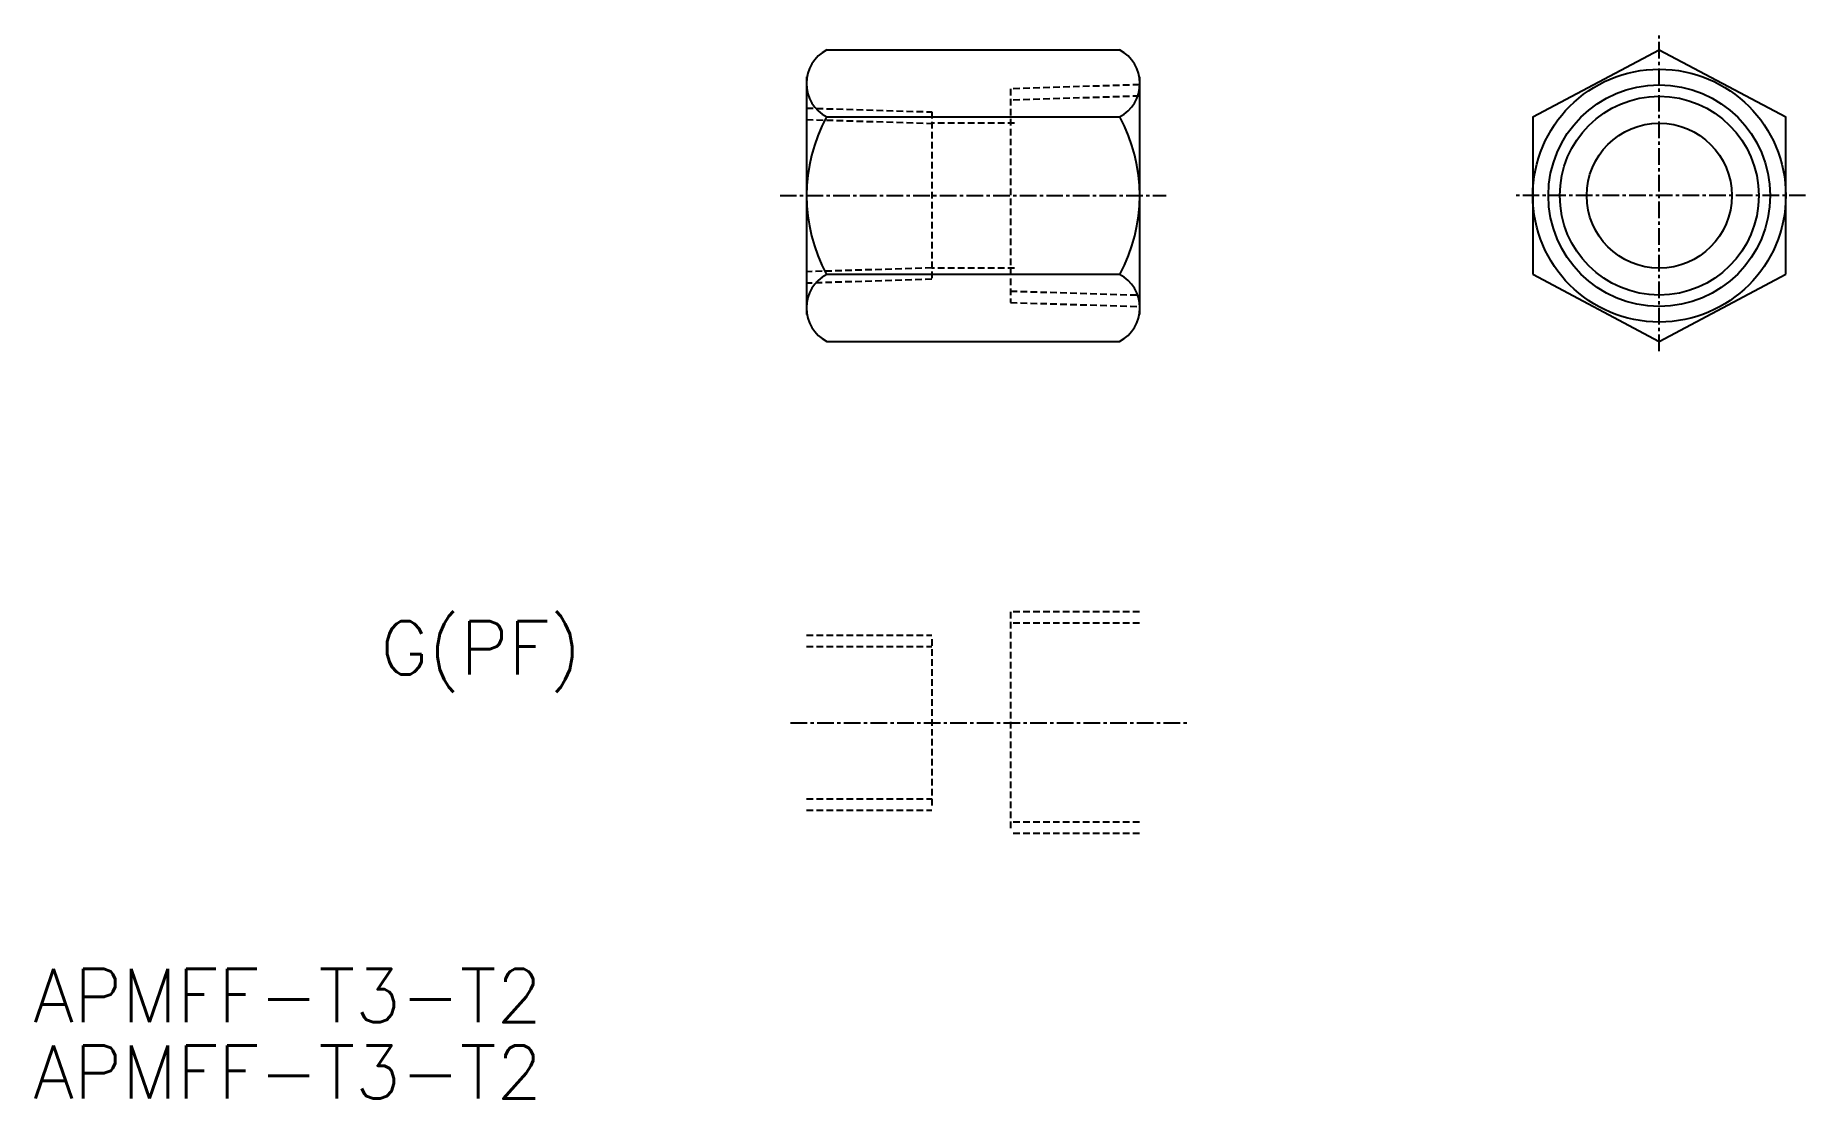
# Model space of a CAD drawing. Extents: x 86 to 219, y 188 to 268.
import ezdxf

# ---------------------------------------------------------------- set-up
doc = ezdxf.new("R2010")
doc.units = 0
doc.linetypes.add('CENTER', pattern=[2, 1.25, -0.25, 0.25, -0.25])
doc.linetypes.add('DASHED', pattern=[0.75, 0.5, -0.25])
doc.layers.get('0').update_dxf_attribs({"linetype": 'CONTINUOUS'})
doc.layers.add('CENTER', color=1, linetype='CENTER')
doc.styles.get("Standard").update_dxf_attribs({"font": 'txt.shx', "bigfont": '@extfont2.shx'})

msp = doc.modelspace()

# ---------------------------------------------------------------- linework, layer by layer
at = {"color": 7, "linetype": 'CONTINUOUS'}
for p, q in [((145.29, 266.94), (167.29, 266.94)), ((198.32, 261.9), (207.82, 266.94)), ((207.82, 266.94), (217.32, 261.9)), ((143.79, 264.92), (143.79, 247.06)), ((168.79, 264.92), (168.79, 247.06)), ((198.32, 261.9), (198.32, 250.08)), ((217.32, 250.08), (217.32, 261.9)), ((145.29, 250.08), (167.29, 250.08)), ((198.32, 250.08), (207.82, 245.04)), ((207.82, 245.04), (217.32, 250.08)), ((145.29, 245.04), (167.29, 245.04))]:
    msp.add_line(p, q, dxfattribs=at)
at = {"color": 3, "linetype": 'DASHED'}
for p, q in [((168.79, 264.32), (159.09, 264.02)), ((159.09, 264.02), (159.09, 247.96)), ((168.79, 263.47), (159.09, 263.16)), ((143.79, 262.57), (153.19, 262.28)), ((153.19, 262.28), (153.19, 249.71)), ((143.79, 261.71), (153.19, 261.42)), ((159.39, 261.44), (153.19, 261.44)), ((153.19, 250.56), (143.79, 250.27)), ((159.39, 250.54), (153.19, 250.54)), ((153.19, 249.71), (143.79, 249.41)), ((159.09, 248.82), (168.79, 248.52)), ((159.09, 247.96), (168.79, 247.66)), ((159.09, 224.72), (159.09, 208.36)), ((168.79, 224.72), (159.09, 224.72)), ((168.79, 223.87), (159.09, 223.87)), ((143.79, 222.97), (153.19, 222.97)), ((143.79, 222.11), (153.19, 222.11)), ((153.19, 222.67), (153.19, 210.11)), ((143.79, 210.67), (153.19, 210.67)), ((143.79, 209.81), (153.19, 209.81)), ((168.79, 208.92), (159.09, 208.91)), ((168.79, 208.06), (159.09, 208.06))]:
    msp.add_line(p, q, dxfattribs=at)
at = {"color": 7, "linetype": 'CONTINUOUS'}
for radius in [9.5, 7.47, 5.45]:
    msp.add_circle((207.82, 255.99), radius, dxfattribs=at)
at = {"color": 3, "linetype": 'CONTINUOUS'}
msp.add_circle((207.82, 255.99), 8.33, dxfattribs=at)
at = {"color": 7, "linetype": 'CONTINUOUS'}
for centre, radius, start, end in [((146.61, 264.42), 2.84, 117.5873, 242.4127), ((165.98, 264.42), 2.84, 297.5873, 62.4127), ((156.17, 255.99), 12.38, 151.4677, 208.5323), ((156.42, 255.99), 12.38, 331.4677, 28.5323), ((156.42, 255.99), 12.38, 331.4677, 28.5323), ((146.61, 247.56), 2.84, 117.5713, 242.4287), ((165.98, 247.56), 2.84, 297.5713, 62.4287)]:
    msp.add_arc(centre, radius, start, end, dxfattribs=at)
at = {"layer": 'CENTER', "color": 1, "linetype": 'CENTER'}
for p, q in [((207.82, 244.3), (207.82, 268.03)), ((141.79, 255.99), (170.79, 255.99)), ((218.81, 255.99), (196.81, 255.99)), ((142.58, 216.39), (172.55, 216.39))]:
    msp.add_line(p, q, dxfattribs=at)
at = {"layer": 'CENTER', "color": 7, "linetype": 'CONTINUOUS'}
msp.add_line((145.29, 261.9), (167.29, 261.9), dxfattribs=at)

# ---------------------------------------------------------------- texts
at = {"color": 7, "linetype": 'CONTINUOUS'}
for s, p in [('G(PF)', (111.78, 220.02)), ('APMFF-T3-T2', (85.7, 193.89)), ('APMFF-T3-T2', (85.7, 188.15))]:
    msp.add_text(s, height=4, dxfattribs=at).set_placement(p)

doc.saveas('drawing.dxf')
